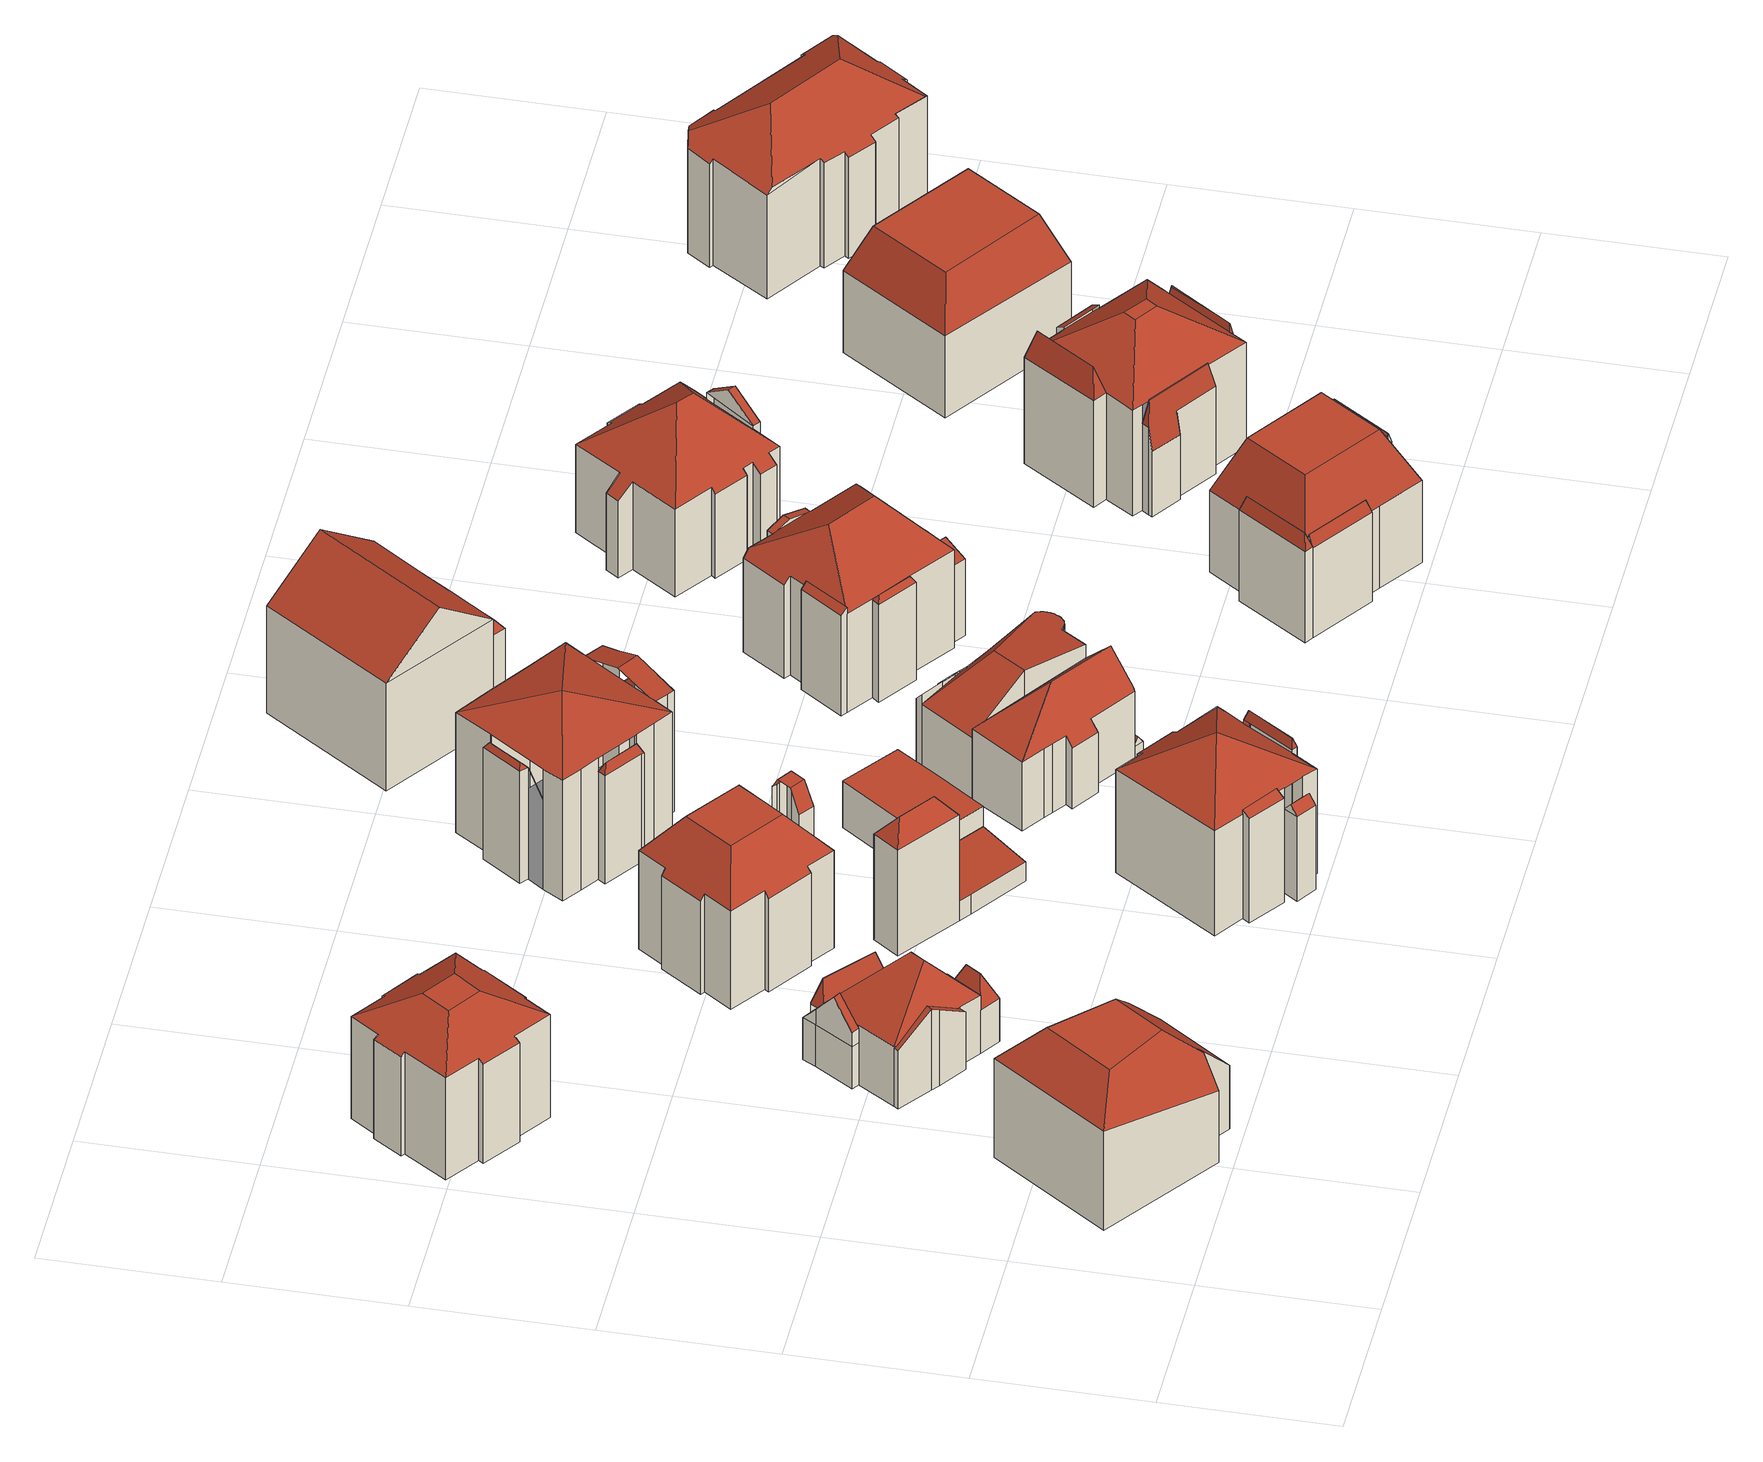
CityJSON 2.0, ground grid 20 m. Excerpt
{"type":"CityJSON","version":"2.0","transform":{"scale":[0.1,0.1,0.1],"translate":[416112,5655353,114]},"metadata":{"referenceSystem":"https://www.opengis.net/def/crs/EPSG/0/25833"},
"CityObjects":{
"building1":{"type":"Building","attributes":{"Dachtyp_tdc":"tdcFreeFormRoof","Gemeindeschluessel":14612000,"Dachneigung":45.67,"QualitaetDacherkennung":39,"Geometrietyp2DReferenz":"3000","measuredHeight":17.4,"function":"31001_9998","roofType":"5000"},"geometry":[{"type":"Solid","lod":"2","boundaries":[[[[0,1,2,3]],[[1,4,5,2]],[[4,6,7,5]],[[6,8,9,7]],[[8,10,11,9]],[[10,12,13,11]],[[12,14,15,13]],[[14,0,3,15]],[[8,16,17,18,14,12,10]],[[0,18,17,19,1]],[[19,20,4,1]],[[16,8,6,4,20]],[[17,16,20,19]],[[0,14,18]],[[3,2,5,7,9,11,13,15]]]],"semantics":{"surfaces":[{"type":"WallSurface"},{"type":"RoofSurface"},{"type":"GroundSurface"}],"values":[[0,0,0,0,0,0,0,0,1,1,1,1,1,0,2]]}}]},
"building2":{"type":"Building","attributes":{"Dachtyp_tdc":"tdcCutTentRoof","Gemeindeschluessel":14612000,"Dachneigung":30.9,"QualitaetDacherkennung":57,"Geometrietyp2DReferenz":"3000","measuredHeight":16.85,"function":"31001_9998","roofType":"9999"},"geometry":[{"type":"Solid","lod":"2","boundaries":[[[[21,22,23,24]],[[22,25,26,23]],[[25,27,28,26]],[[27,29,30,28]],[[29,31,32,30]],[[31,33,34,32]],[[33,35,36,34]],[[35,37,38,36]],[[37,39,40,38]],[[39,41,42,40]],[[41,43,44,42]],[[43,45,46,44]],[[45,47,48,46]],[[47,49,50,48]],[[49,51,52,50]],[[51,53,54,52]],[[53,55,56,54]],[[55,57,58,56]],[[57,59,60,58]],[[59,61,62,60]],[[61,63,64,62]],[[63,65,66,64]],[[65,67,68,66]],[[67,21,24,68]],[[35,33,31,29,27,25,69,70]],[[45,43,41,39,37,35,70,71]],[[63,61,59,57,55,53,51,49,47,45,71,72]],[[25,22,21,67,65,63,72,69]],[[72,71,70,69]],[[24,23,26,28,30,32,34,36,38,40,42,44,46,48,50,52,54,56,58,60,62,64,66,68]]]],"semantics":{"surfaces":[{"type":"WallSurface"},{"type":"RoofSurface"},{"type":"GroundSurface"}],"values":[[0,0,0,0,0,0,0,0,0,0,0,0,0,0,0,0,0,0,0,0,0,0,0,0,1,1,1,1,1,2]]}}]},
"building3":{"type":"Building","attributes":{"Gemeindeschluessel":14612000,"Geometrietyp2DReferenz":"3000","function":"31001_9998","roofType":"9999"},"children":["building3-1","building3-2","building3-3","building3-4","building3-5"]},
"building3-1":{"type":"BuildingPart","attributes":{"Dachtyp_tdc":"tdcGableRoof","Dachneigung":32.87,"QualitaetDacherkennung":40,"Geometrietyp2DReferenz":"3000","measuredHeight":10.8,"roofType":"3100"},"parents":["building3"],"geometry":[{"type":"MultiSurface","lod":"2","boundaries":[[[73,74,75,76]],[[74,77,78,75]],[[77,79,80,78]],[[81,82,83,84]],[[82,73,76,83]],[[85,86,79,77,74]],[[74,73,82,81,87,85]],[[76,75,78,80,88,84,83]]],"semantics":{"surfaces":[{"type":"WallSurface"},{"type":"RoofSurface"},{"type":"GroundSurface"}],"values":[0,0,0,0,0,1,1,2]}}]},
"building3-2":{"type":"BuildingPart","attributes":{"Dachtyp_tdc":"tdcFreeFormRoof","Dachneigung":66.42,"QualitaetDacherkennung":14,"Geometrietyp2DReferenz":"3000","measuredHeight":9.11,"roofType":"5000"},"parents":["building3"],"geometry":[{"type":"MultiSurface","lod":"2","boundaries":[[[89,90,91,92]],[[90,93,94,91]],[[95,89,92,96]],[[97,93,90]],[[98,97,90,89]],[[89,95,99,98]],[[99,93,97,98]],[[99,95,93]],[[92,91,94,96]]],"semantics":{"surfaces":[{"type":"WallSurface"},{"type":"RoofSurface"},{"type":"GroundSurface"}],"values":[0,0,0,1,1,1,1,0,2]}}]},
"building3-3":{"type":"BuildingPart","attributes":{"Dachtyp_tdc":"tdcGableRoof","Dachneigung":49.88,"QualitaetDacherkennung":50,"Geometrietyp2DReferenz":"3000","measuredHeight":10.79,"roofType":"3100"},"parents":["building3"],"geometry":[{"type":"MultiSurface","lod":"2","boundaries":[[[100,101,102,103]],[[101,104,105,102]],[[104,106,107,105]],[[108,100,103,109]],[[110,111,112,113,114,104,115,116]],[[101,115,104]],[[100,117,116,115,101]],[[104,114,106]],[[108,118,117,100]],[[103,102,105,107,119,109]],[[118,120,110,116,117]]],"semantics":{"surfaces":[{"type":"WallSurface"},{"type":"RoofSurface"},{"type":"GroundSurface"}],"values":[0,0,0,0,1,0,0,0,0,2,1]}}]},
"building3-4":{"type":"BuildingPart","attributes":{"Dachtyp_tdc":"tdcHipRoof","Dachneigung":28.2,"QualitaetDacherkennung":52,"Geometrietyp2DReferenz":"3000","measuredHeight":12.55,"roofType":"3200"},"parents":["building3"],"geometry":[{"type":"MultiSurface","lod":"2","boundaries":[[[121,122,81,84,94,93]],[[123,124,118,108,109,80,79]],[[125,126,127,128,129]],[[126,130,131,127]],[[130,132,133,131]],[[132,134,95,96,133]],[[126,125,112,135]],[[123,86,136,87,122,121,137]],[[112,111,120,124,123,137,135]],[[121,134,132,130,126,135,137]],[[96,94,84,88,80,109,119,128,127,131,133]]],"semantics":{"surfaces":[{"type":"WallSurface"},{"type":"RoofSurface"},{"type":"GroundSurface"}],"values":[0,0,0,0,0,0,1,1,1,1,2]}}]},
"building3-5":{"type":"BuildingPart","attributes":{"Dachtyp_tdc":"tdcFreeFormRoof","Dachneigung":74.59,"QualitaetDacherkennung":16,"Geometrietyp2DReferenz":"3000","measuredHeight":10.37,"roofType":"5000"},"parents":["building3"],"geometry":[{"type":"MultiSurface","lod":"2","boundaries":[[[138,139,140,107,106,114]],[[139,141,142,140]],[[141,129,128,142]],[[143,129,141]],[[141,144,145,146,143]],[[145,138,113,147,146]],[[143,146,147,129]],[[139,144,141]],[[138,145,144,139]],[[107,140,142,128,119]]],"semantics":{"surfaces":[{"type":"WallSurface"},{"type":"RoofSurface"},{"type":"GroundSurface"}],"values":[0,0,0,1,1,1,1,0,0,2]}}]},
"building4":{"type":"Building","attributes":{"Gemeindeschluessel":14612000,"Geometrietyp2DReferenz":"3000","function":"31001_9998","roofType":"9999"},"children":["building4-1","building4-2"]},
"building4-1":{"type":"BuildingPart","attributes":{"Dachtyp_tdc":"tdcCutGableRoof","Dachneigung":63.65,"QualitaetDacherkennung":37,"Geometrietyp2DReferenz":"3000","measuredHeight":17.75,"roofType":"9999"},"parents":["building4"],"geometry":[{"type":"MultiSurface","lod":"2","boundaries":[[[148,149,150]],[[148,151,149]],[[151,152,153,149]],[[152,154,155,153]],[[154,156,157,155]],[[156,158,159,157]],[[158,160,161,159]],[[160,162,163,161]],[[162,164,165,166,163]],[[158,156,154,152,151,148,167]],[[168,164,162,160]],[[167,168,160,158]],[[149,153,155,157,159,161,163,166,169,170]]],"semantics":{"surfaces":[{"type":"WallSurface"},{"type":"RoofSurface"},{"type":"GroundSurface"}],"values":[0,0,0,0,0,0,0,0,0,1,1,1,2]}}]},
"building4-2":{"type":"BuildingPart","attributes":{"Dachtyp_tdc":"tdcCutTentRoof","Dachneigung":49.56,"QualitaetDacherkennung":60,"Geometrietyp2DReferenz":"3000","measuredHeight":17.71,"roofType":"9999"},"parents":["building4"],"geometry":[{"type":"MultiSurface","lod":"2","boundaries":[[[171,172,173,174]],[[172,175,176,173]],[[175,177,178,176]],[[177,179,180,178]],[[179,181,182,180]],[[181,183,184,182]],[[183,185,186,184]],[[185,187,188,186]],[[187,189,190,188]],[[189,191,192,190]],[[191,193,194,192]],[[193,195,196,194]],[[195,197,198,196]],[[197,199,200,198]],[[199,201,202,200]],[[201,203,204,202]],[[203,150,149,204]],[[165,205,206,166]],[[205,207,208,206]],[[207,209,210,208]],[[209,211,212,210]],[[211,171,174,212]],[[185,183,181,179,177,175,213,214]],[[195,193,191,189,187,185,214,215]],[[207,205,165,216,217,150,203,201,199,197,195,215,218]],[[175,172,171,211,209,207,218,213]],[[218,215,214,213]],[[174,173,176,178,180,182,184,186,188,190,192,194,196,198,200,202,204,149,170,169,166,206,208,210,212]]],"semantics":{"surfaces":[{"type":"WallSurface"},{"type":"RoofSurface"},{"type":"GroundSurface"}],"values":[0,0,0,0,0,0,0,0,0,0,0,0,0,0,0,0,0,0,0,0,0,0,1,1,1,1,1,2]}}]},
"building5":{"type":"Building","attributes":{"Gemeindeschluessel":14612000,"Geometrietyp2DReferenz":"3000","function":"31001_9998","roofType":"9999"},"children":["building5-1","building5-2"]},
"building5-1":{"type":"BuildingPart","attributes":{"Dachtyp_tdc":"tdcFreeFormRoof","Dachneigung":52.79,"QualitaetDacherkennung":4,"Geometrietyp2DReferenz":"3000","measuredHeight":16.65,"roofType":"5000"},"parents":["building5"],"geometry":[{"type":"MultiSurface","lod":"2","boundaries":[[[219,220,221,222]],[[220,223,224,225,221]],[[226,227,228]],[[226,229,230,227]],[[229,219,222,230]],[[226,223,220,231]],[[220,219,232,231]],[[219,229,232]],[[229,226,231,232]],[[222,221,225,227,230]]],"semantics":{"surfaces":[{"type":"WallSurface"},{"type":"RoofSurface"},{"type":"GroundSurface"}],"values":[0,0,0,0,0,1,1,1,1,2]}}]},
"building5-2":{"type":"BuildingPart","attributes":{"Dachtyp_tdc":"tdcPolyFlatRoof","Dachneigung":8.21,"QualitaetDacherkennung":56,"Geometrietyp2DReferenz":"3000","measuredHeight":3.59,"roofType":"2100"},"parents":["building5"],"geometry":[{"type":"MultiSurface","lod":"2","boundaries":[[[224,233,234,225]],[[233,235,236,234]],[[235,237,238,236]],[[237,239,240,238]],[[239,241,242,240]],[[241,228,227,242]],[[241,239,237,235,233,224,228]],[[227,225,234,236,238,240,242]]],"semantics":{"surfaces":[{"type":"WallSurface"},{"type":"RoofSurface"},{"type":"GroundSurface"}],"values":[0,0,0,0,0,0,1,2]}}]},
"building6":{"type":"Building","attributes":{"Gemeindeschluessel":14612000,"Geometrietyp2DReferenz":"3000","function":"31001_9998","roofType":"9999"},"children":["building6-1","building6-2","building6-3","building6-4"]},
"building6-1":{"type":"BuildingPart","attributes":{"Dachtyp_tdc":"tdcFreeFormRoof","Dachneigung":49.91,"QualitaetDacherkennung":9,"Geometrietyp2DReferenz":"3000","measuredHeight":12.35,"roofType":"5000"},"parents":["building6"],"geometry":[{"type":"MultiSurface","lod":"2","boundaries":[[[243,244,245,246]],[[244,247,248,245]],[[247,249,250,248]],[[251,249,247]],[[252,251,247,244]],[[252,244,243]],[[251,252,243,249]],[[246,245,248,250]]],"semantics":{"surfaces":[{"type":"WallSurface"},{"type":"RoofSurface"},{"type":"GroundSurface"}],"values":[0,0,0,0,1,0,1,2]}}]},
"building6-2":{"type":"BuildingPart","attributes":{"Dachtyp_tdc":"tdcFreeFormRoof","Dachneigung":72.25,"QualitaetDacherkennung":29,"Geometrietyp2DReferenz":"3000","measuredHeight":15.57,"roofType":"5000"},"parents":["building6"],"geometry":[{"type":"MultiSurface","lod":"2","boundaries":[[[253,254,255,256]],[[254,257,258,255]],[[257,259,260,258]],[[259,261,262,260]],[[261,263,262]],[[264,265,266,267]],[[265,253,256,266]],[[268,261,269,270]],[[261,259,269]],[[259,257,270,269]],[[257,254,253]],[[257,253,265,264,271,268,270]],[[256,255,258,260,262,272,267,266]]],"semantics":{"surfaces":[{"type":"WallSurface"},{"type":"RoofSurface"},{"type":"GroundSurface"}],"values":[0,0,0,0,0,0,0,1,1,1,1,1,2]}}]},
"building6-3":{"type":"BuildingPart","attributes":{"Dachtyp_tdc":"tdcTentRoof","Dachneigung":34.18,"QualitaetDacherkennung":60,"Geometrietyp2DReferenz":"3000","measuredHeight":18.84,"roofType":"3500"},"parents":["building6"],"geometry":[{"type":"MultiSurface","lod":"2","boundaries":[[[273,274,275,276]],[[274,277,278,275]],[[277,279,280,278]],[[279,281,282,280]],[[281,283,267,282]],[[283,264,267]],[[263,284,285,262]],[[284,286,246,285]],[[286,287,243,246]],[[288,289,250,249]],[[289,290,291,250]],[[290,292,293,291]],[[294,295,296,297]],[[295,298,299,296]],[[298,273,276,299]],[[281,279,277,274,273,298,300]],[[284,263,301,271,283,281,300]],[[295,294,292,290,289,288,287,286,284,300]],[[298,295,300]],[[276,275,278,280,282,267,272,262,285,246,250,291,293,297,296,299]]],"semantics":{"surfaces":[{"type":"WallSurface"},{"type":"RoofSurface"},{"type":"GroundSurface"}],"values":[0,0,0,0,0,0,0,0,0,0,0,0,0,0,0,1,1,1,1,2]}}]},
"building6-4":{"type":"BuildingPart","attributes":{"Dachtyp_tdc":"tdcPolyFlatRoof","Dachneigung":30.14,"QualitaetDacherkennung":30,"Geometrietyp2DReferenz":"3000","measuredHeight":14.61,"roofType":"2100"},"parents":["building6"],"geometry":[{"type":"MultiSurface","lod":"2","boundaries":[[[302,303,297,304]],[[303,294,297]],[[305,306,307,293,292]],[[306,302,304,307]],[[306,305,303,302]],[[304,297,293,307]]],"semantics":{"surfaces":[{"type":"WallSurface"},{"type":"RoofSurface"},{"type":"GroundSurface"}],"values":[0,0,0,0,1,2]}}]},
"building7":{"type":"Building","attributes":{"Dachtyp_tdc":"tdcPolyFlatRoof","Gemeindeschluessel":14612000,"Dachneigung":0,"QualitaetDacherkennung":74,"Geometrietyp2DReferenz":"3000","measuredHeight":6.34,"function":"31001_9998","roofType":"1000"},"geometry":[{"type":"Solid","lod":"2","boundaries":[[[[308,309,310,311,312]],[[238,236,313,314,315]],[[312,311,236,238]],[[311,310,313,236]],[[310,309,314,313]],[[309,308,315,314]],[[308,312,238,315]]]],"semantics":{"surfaces":[{"type":"RoofSurface"},{"type":"GroundSurface"},{"type":"WallSurface"}],"values":[[0,1,2,2,2,2,2]]}}]},
"building8":{"type":"Building","attributes":{"Gemeindeschluessel":14612000,"Geometrietyp2DReferenz":"3000","function":"31001_9998","roofType":"9999"},"children":["building8-1","building8-2","building8-3","building8-4","building8-5"]},
"building8-1":{"type":"BuildingPart","attributes":{"Dachtyp_tdc":"tdcGableRoof","Dachneigung":13.91,"QualitaetDacherkennung":26,"Geometrietyp2DReferenz":"3000","measuredHeight":17.72,"roofType":"3100"},"parents":["building8"],"geometry":[{"type":"MultiSurface","lod":"2","boundaries":[[[316,317,318,319]],[[317,320,321,318]],[[322,323,324,325]],[[323,326,327,324]],[[326,328,327]],[[329,330,331]],[[329,316,319,330]],[[332,326,323,322,333,334]],[[334,335,320,317,316,329,332]],[[319,318,321,336,325,324,327,337,338,330]]],"semantics":{"surfaces":[{"type":"WallSurface"},{"type":"RoofSurface"},{"type":"GroundSurface"}],"values":[0,0,0,0,0,0,0,1,1,2]}}]},
"building8-2":{"type":"BuildingPart","attributes":{"Dachtyp_tdc":"tdcFreeFormRoof","Dachneigung":65.56,"QualitaetDacherkennung":14,"Geometrietyp2DReferenz":"3000","measuredHeight":15.74,"roofType":"5000"},"parents":["building8"],"geometry":[{"type":"MultiSurface","lod":"2","boundaries":[[[339,340,341,342]],[[340,343,344,341]],[[343,345,346,344]],[[347,339,342,348]],[[349,345,343]],[[343,340,339,350,349]],[[350,339,347]],[[349,350,347,345]],[[342,341,344,346,348]]],"semantics":{"surfaces":[{"type":"WallSurface"},{"type":"RoofSurface"},{"type":"GroundSurface"}],"values":[0,0,0,0,1,1,1,1,2]}}]},
"building8-3":{"type":"BuildingPart","attributes":{"Dachtyp_tdc":"tdcTentRoof","Dachneigung":18.69,"QualitaetDacherkennung":48,"Geometrietyp2DReferenz":"3000","measuredHeight":19.29,"roofType":"3500"},"parents":["building8"],"geometry":[{"type":"MultiSurface","lod":"2","boundaries":[[[351,352,325,353]],[[352,322,325]],[[354,321,320]],[[354,355,356,321]],[[355,357,358,356]],[[357,359,347,348,358]],[[360,361,362,346,345]],[[361,363,364,362]],[[363,365,366,364]],[[365,367,368,366]],[[369,370,371]],[[369,372,373,370]],[[372,374,375,373]],[[374,376,377,375]],[[376,351,353,377]],[[355,354,335,378,333,352,351,379]],[[363,361,360,359,357,355,379]],[[372,369,367,365,363,379]],[[351,376,374,372,379]],[[353,325,336,321,356,358,348,346,362,364,366,380,370,373,375,377]]],"semantics":{"surfaces":[{"type":"WallSurface"},{"type":"RoofSurface"},{"type":"GroundSurface"}],"values":[0,0,0,0,0,0,0,0,0,0,0,0,0,0,0,1,1,1,1,2]}}]},
"building8-4":{"type":"BuildingPart","attributes":{"Dachtyp_tdc":"tdcGableRoof","Dachneigung":26.83,"QualitaetDacherkennung":9,"Geometrietyp2DReferenz":"3000","measuredHeight":14.69,"roofType":"3100"},"parents":["building8"],"geometry":[{"type":"MultiSurface","lod":"2","boundaries":[[[328,381,382,327]],[[381,383,384,382]],[[383,385,386,384]],[[385,387,388,386]],[[387,389,390,388]],[[389,331,330,390]],[[385,383,381,328,391,392]],[[392,331,389,387,385]],[[330,338,337,327,382,384,386,388,390]]],"semantics":{"surfaces":[{"type":"WallSurface"},{"type":"RoofSurface"},{"type":"GroundSurface"}],"values":[0,0,0,0,0,0,1,1,2]}}]},
"building8-5":{"type":"BuildingPart","attributes":{"Dachtyp_tdc":"tdcFreeFormRoof","Dachneigung":51.7,"QualitaetDacherkennung":11,"Geometrietyp2DReferenz":"3000","measuredHeight":15.75,"roofType":"5000"},"parents":["building8"],"geometry":[{"type":"MultiSurface","lod":"2","boundaries":[[[393,394,395,380]],[[394,396,397,395]],[[396,371,370,397]],[[371,396,398]],[[396,394,399,398]],[[394,393,368,393,399]],[[393,371,398,399]],[[380,395,397,370,380,366]]],"semantics":{"surfaces":[{"type":"WallSurface"},{"type":"RoofSurface"},{"type":"GroundSurface"}],"values":[0,0,0,1,1,1,1,2]}}]},
"building9":{"type":"Building","attributes":{"Gemeindeschluessel":14612000,"Geometrietyp2DReferenz":"3000","function":"31001_9998","roofType":"9999"},"children":["building9-1","building9-2"]},
"building9-1":{"type":"BuildingPart","attributes":{"Dachtyp_tdc":"tdcHipAndGableRoof","Dachneigung":48.52,"QualitaetDacherkennung":35,"Geometrietyp2DReferenz":"3000","measuredHeight":13.43,"roofType":"5000"},"parents":["building9"],"geometry":[{"type":"MultiSurface","lod":"2","boundaries":[[[400,401,402,403,404]],[[401,405,406,402]],[[405,407,408,406]],[[407,409,410,408]],[[409,411,412,410]],[[411,413,414,412]],[[413,415,416,414]],[[415,417,418,416]],[[417,419,420,418]],[[419,421,422,420]],[[421,423,424,425,422]],[[419,417,426]],[[417,415,413,411,409,407,405,401,400,423,426]],[[423,421,419,426]],[[403,402,406,408,410,412,414,416,418,420,422,425]]],"semantics":{"surfaces":[{"type":"WallSurface"},{"type":"RoofSurface"},{"type":"GroundSurface"}],"values":[0,0,0,0,0,0,0,0,0,0,0,1,1,1,2]}}]},
"building9-2":{"type":"BuildingPart","attributes":{"Dachtyp_tdc":"tdcFreeFormRoof","Dachneigung":53.61,"QualitaetDacherkennung":28,"Geometrietyp2DReferenz":"3000","measuredHeight":2.67,"roofType":"5000"},"parents":["building9"],"geometry":[{"type":"MultiSurface","lod":"2","boundaries":[[[427,428,429,430]],[[428,431,432,429]],[[431,404,403,432]],[[433,404,431]],[[434,433,431,428]],[[434,428,427]],[[433,434,427,424,404]],[[430,429,432,403,425]]],"semantics":{"surfaces":[{"type":"WallSurface"},{"type":"RoofSurface"},{"type":"GroundSurface"}],"values":[0,0,0,0,1,0,1,2]}}]},
"building10":{"type":"Building","attributes":{"Gemeindeschluessel":14612000,"Geometrietyp2DReferenz":"3000","function":"31001_9998","roofType":"9999"},"children":["building10-1","building10-2"]},
"building10-1":{"type":"BuildingPart","attributes":{"Dachtyp_tdc":"tdcPolyFlatRoof","Dachneigung":46.77,"QualitaetDacherkennung":35,"Geometrietyp2DReferenz":"3000","measuredHeight":9.66,"roofType":"2100"},"parents":["building10"],"geometry":[{"type":"MultiSurface","lod":"2","boundaries":[[[435,436,437,438]],[[436,439,440,437]],[[439,441,442,440]],[[441,443,444,442]],[[445,435,438,446,447]],[[445,443,441,439,436,435]],[[438,437,440,442,444,446]]],"semantics":{"surfaces":[{"type":"WallSurface"},{"type":"RoofSurface"},{"type":"GroundSurface"}],"values":[0,0,0,0,0,1,2]}}]},
"building10-2":{"type":"BuildingPart","attributes":{"Dachtyp_tdc":"tdcHipAndGableRoof","Dachneigung":10.17,"QualitaetDacherkennung":38,"Geometrietyp2DReferenz":"3000","measuredHeight":13.05,"roofType":"5000"},"parents":["building10"],"geometry":[{"type":"MultiSurface","lod":"2","boundaries":[[[448,449,450,451]],[[449,452,453,450]],[[452,454,455,453]],[[454,456,457,455]],[[456,458,459,457]],[[458,460,461,459]],[[460,462,463,461]],[[462,464,465,463]],[[464,466,467,465]],[[466,468,469,467]],[[468,470,471,469]],[[470,472,473,471]],[[472,474,475,473]],[[474,476,422,475]],[[476,477,478,422]],[[477,479,420,478]],[[479,447,446,420]],[[443,480,481,444]],[[480,482,483,481]],[[482,484,485,483]],[[484,486,487,485]],[[486,448,451,487]],[[482,480,443,447,488]],[[447,479,477,488]],[[477,476,474,472,470,468,466,464,462,460,458,456,454,452,449,448,486,484,482,488]],[[451,450,453,455,457,459,461,463,465,467,469,471,473,475,422,478,420,446,444,481,483,485,487]]],"semantics":{"surfaces":[{"type":"WallSurface"},{"type":"RoofSurface"},{"type":"GroundSurface"}],"values":[0,0,0,0,0,0,0,0,0,0,0,0,0,0,0,0,0,0,0,0,0,0,1,1,1,2]}}]},
"building11":{"type":"Building","attributes":{"Dachtyp_tdc":"tdcGableRoof","Gemeindeschluessel":14612000,"Dachneigung":27.93,"QualitaetDacherkennung":76,"Geometrietyp2DReferenz":"3000","measuredHeight":3.68,"function":"31001_9998","roofType":"3100"},"geometry":[{"type":"Solid","lod":"2","boundaries":[[[[489,490,491,492]],[[490,493,494,491]],[[493,495,496,494]],[[495,489,492,496]],[[493,490,497]],[[489,495,498]],[[490,489,498,497]],[[495,493,497,498]],[[492,491,494,496]]]],"semantics":{"surfaces":[{"type":"WallSurface"},{"type":"RoofSurface"},{"type":"GroundSurface"}],"values":[[0,0,0,0,0,0,1,1,2]]}}]},
"building12":{"type":"Building","attributes":{"Gemeindeschluessel":14612000,"Geometrietyp2DReferenz":"3000","function":"31001_9998","roofType":"9999"},"children":["building12-1","building12-2","building12-3"]},
"building12-1":{"type":"BuildingPart","attributes":{"Dachtyp_tdc":"tdcPolyFlatRoof","Dachneigung":0,"QualitaetDacherkennung":47,"Geometrietyp2DReferenz":"3000","measuredHeight":12.2,"roofType":"1000"},"parents":["building12"],"geometry":[{"type":"MultiSurface","lod":"2","boundaries":[[[499,500,501,502]],[[500,503,504,501]],[[503,505,506,504]],[[505,503,500,499]],[[502,501,504,506]]],"semantics":{"surfaces":[{"type":"WallSurface"},{"type":"RoofSurface"},{"type":"GroundSurface"}],"values":[0,0,0,1,2]}}]},
"building12-2":{"type":"BuildingPart","attributes":{"Dachtyp_tdc":"tdcFreeFormRoof","Dachneigung":37.3,"QualitaetDacherkennung":11,"Geometrietyp2DReferenz":"3000","measuredHeight":20.24,"roofType":"5000"},"parents":["building12"],"geometry":[{"type":"MultiSurface","lod":"2","boundaries":[[[507,508,509,510,506,505]],[[511,512,513,514,515]],[[512,516,517,513]],[[516,518,499,502,517]],[[519,511,508,507,518,520]],[[516,512,519,520]],[[511,519,512]],[[516,520,518]],[[502,506,510,514,513,517]]],"semantics":{"surfaces":[{"type":"WallSurface"},{"type":"RoofSurface"},{"type":"GroundSurface"}],"values":[0,0,0,0,1,1,0,0,2]}}]},
"building12-3":{"type":"BuildingPart","attributes":{"Dachtyp_tdc":"tdcFreeFormRoof","Dachneigung":55.04,"QualitaetDacherkennung":18,"Geometrietyp2DReferenz":"3000","measuredHeight":13.33,"roofType":"5000"},"parents":["building12"],"geometry":[{"type":"MultiSurface","lod":"2","boundaries":[[[509,521,522,510]],[[521,523,524,522]],[[523,515,514,524]],[[525,515,523]],[[526,525,523,521]],[[526,521,509]],[[525,526,509,515]],[[510,522,524,514]]],"semantics":{"surfaces":[{"type":"WallSurface"},{"type":"RoofSurface"},{"type":"GroundSurface"}],"values":[0,0,0,1,1,0,1,2]}}]},
"building13":{"type":"Building","attributes":{"Gemeindeschluessel":14612000,"Geometrietyp2DReferenz":"3000","function":"31001_9998","roofType":"9999"},"children":["building13-1","building13-2","building13-3","building13-4","building13-5","building13-6"]},
"building13-1":{"type":"BuildingPart","attributes":{"Dachtyp_tdc":"tdcHipRoof","Dachneigung":33.46,"QualitaetDacherkennung":69,"Geometrietyp2DReferenz":"3000","measuredHeight":18.3,"roofType":"3200"},"parents":["building13"],"geometry":[{"type":"MultiSurface","lod":"2","boundaries":[[[527,528,529,530,531]],[[532,533,534,535]],[[533,536,537,534]],[[536,538,539,537]],[[538,540,541,539]],[[540,542,543,541]],[[542,544,543]],[[545,546,547]],[[545,548,549,546]],[[548,550,551,549]],[[550,552,551]],[[553,554,555,556,557,558]],[[559,560,561]],[[559,562,563,560]],[[562,564,565,563]],[[564,566,567,568,565]],[[562,559,569,554,553,570,550,548,571]],[[540,538,536,533,532,528,572]],[[548,545,573,574,542,540,572,571]],[[528,527,566,564,562,571,572]],[[530,529,535,534,537,539,541,543,546,549,551,575,557,556,576,560,563,565,568]]],"semantics":{"surfaces":[{"type":"WallSurface"},{"type":"RoofSurface"},{"type":"GroundSurface"}],"values":[0,0,0,0,0,0,0,0,0,0,0,0,0,0,0,0,1,1,1,1,2]}}]},
"building13-2":{"type":"BuildingPart","attributes":{"Dachtyp_tdc":"tdcGableRoof","Dachneigung":13.31,"QualitaetDacherkennung":27,"Geometrietyp2DReferenz":"3000","measuredHeight":14.14,"roofType":"3100"},"parents":["building13"],"geometry":[{"type":"MultiSurface","lod":"2","boundaries":[[[544,577,578,543]],[[577,579,580,578]],[[579,547,546,580]],[[579,577,581]],[[577,544,574,582,581]],[[547,579,581,582,573]],[[543,578,580,546]]],"semantics":{"surfaces":[{"type":"WallSurface"},{"type":"RoofSurface"},{"type":"GroundSurface"}],"values":[0,0,0,0,1,1,2]}}]},
"building13-3":{"type":"BuildingPart","attributes":{"Dachtyp_tdc":"tdcPolyFlatRoof","Dachneigung":41.93,"QualitaetDacherkennung":42,"Geometrietyp2DReferenz":"3000","measuredHeight":14.16,"roofType":"2100"},"parents":["building13"],"geometry":[{"type":"MultiSurface","lod":"2","boundaries":[[[583,584,532,535,585]],[[586,587,588,529,528]],[[587,583,585,588]],[[587,586,584,583]],[[585,535,529,588]]],"semantics":{"surfaces":[{"type":"WallSurface"},{"type":"RoofSurface"},{"type":"GroundSurface"}],"values":[0,0,0,1,2]}}]},
"building13-4":{"type":"BuildingPart","attributes":{"Dachtyp_tdc":"tdcFreeFormRoof","Dachneigung":44.24,"QualitaetDacherkennung":16,"Geometrietyp2DReferenz":"3000","measuredHeight":11.37,"roofType":"5000"},"parents":["building13"],"geometry":[{"type":"MultiSurface","lod":"2","boundaries":[[[552,589,590,551]],[[589,591,592,590]],[[593,594,558,591]],[[595,593,591,589]],[[595,589,552]],[[593,595,552,594]],[[551,590,592,557,575]]],"semantics":{"surfaces":[{"type":"WallSurface"},{"type":"RoofSurface"},{"type":"GroundSurface"}],"values":[0,0,1,1,1,1,2]}}]},
"building13-5":{"type":"BuildingPart","attributes":{"Dachtyp_tdc":"tdcGableRoof","Dachneigung":25.02,"QualitaetDacherkennung":15,"Geometrietyp2DReferenz":"3000","measuredHeight":11.66,"roofType":"3100"},"parents":["building13"],"geometry":[{"type":"MultiSurface","lod":"2","boundaries":[[[596,561,560,597]],[[598,596,597,599]],[[596,598,600]],[[561,596,600,601]],[[598,555,602,601,600]],[[597,560,576,556,599]]],"semantics":{"surfaces":[{"type":"WallSurface"},{"type":"RoofSurface"},{"type":"GroundSurface"}],"values":[0,0,0,1,1,2]}}]},
"building13-6":{"type":"BuildingPart","attributes":{"Dachtyp_tdc":"tdcFreeFormRoof","Dachneigung":53.11,"QualitaetDacherkennung":40,"Geometrietyp2DReferenz":"3000","measuredHeight":13.89,"roofType":"5000"},"parents":["building13"],"geometry":[{"type":"MultiSurface","lod":"2","boundaries":[[[603,604,605,606]],[[604,607,608,605]],[[567,603,606,568]],[[609,607,604]],[[610,609,604,603]],[[610,603,567]],[[609,610,567,607]],[[606,605,608,568]]],"semantics":{"surfaces":[{"type":"WallSurface"},{"type":"RoofSurface"},{"type":"GroundSurface"}],"values":[0,0,0,1,1,1,1,2]}}]},
"building14":{"type":"Building","attributes":{"Gemeindeschluessel":14612000,"Geometrietyp2DReferenz":"3000","function":"31001_9998","roofType":"9999"},"children":["building14-1","building14-2","building14-3","building14-4"]},
"building14-1":{"type":"BuildingPart","attributes":{"Dachtyp_tdc":"tdcFreeFormRoof","Dachneigung":67.28,"QualitaetDacherkennung":37,"Geometrietyp2DReferenz":"3000","measuredHeight":13.62,"roofType":"5000"},"parents":["building14"],"geometry":[{"type":"MultiSurface","lod":"2","boundaries":[[[611,612,613,614,615]],[[612,616,617,613]],[[616,618,619,617]],[[618,620,621,619]],[[620,622,623,624,621]],[[620,618,616,625]],[[616,612,611,626,625]],[[626,622,620,625]],[[614,613,617,619,621,624,627]]],"semantics":{"surfaces":[{"type":"WallSurface"},{"type":"RoofSurface"},{"type":"GroundSurface"}],"values":[0,0,0,0,0,1,1,1,2]}}]},
"building14-2":{"type":"BuildingPart","attributes":{"Dachtyp_tdc":"tdcFreeFormRoof","Dachneigung":73.53,"QualitaetDacherkennung":33,"Geometrietyp2DReferenz":"3000","measuredHeight":14.1,"roofType":"5000"},"parents":["building14"],"geometry":[{"type":"MultiSurface","lod":"2","boundaries":[[[628,629,630,631,632]],[[629,633,634,630]],[[633,635,636,637,634]],[[638,635,633]],[[639,638,633,629]],[[639,629,628]],[[638,639,628,635]],[[631,630,634,637,640]]],"semantics":{"surfaces":[{"type":"WallSurface"},{"type":"RoofSurface"},{"type":"GroundSurface"}],"values":[0,0,0,1,1,1,1,2]}}]},
"building14-3":{"type":"BuildingPart","attributes":{"Dachtyp_tdc":"tdcCutTentRoof","Dachneigung":68.07,"QualitaetDacherkennung":33,"Geometrietyp2DReferenz":"3000","measuredHeight":18.22,"roofType":"9999"},"parents":["building14"],"geometry":[{"type":"MultiSurface","lod":"2","boundaries":[[[641,623,642,643,644]],[[645,646,647,641,644,648]],[[649,636,645,648,650]],[[648,644,643,650]],[[651,652,614,627,624,653,654,655,640,637,656]],[[657,658,652,651]],[[658,615,614,652]],[[623,641,653,624]],[[641,647,654,653]],[[647,646,655,654]],[[636,649,656,637]],[[649,657,651,656]],[[642,615,658,657,649,650,643]]],"semantics":{"surfaces":[{"type":"RoofSurface"},{"type":"GroundSurface"},{"type":"WallSurface"}],"values":[0,0,0,0,1,2,2,2,2,2,2,2,0]}}]},
"building14-4":{"type":"BuildingPart","attributes":{"Dachtyp_tdc":"tdcFreeFormRoof","Dachneigung":70.45,"QualitaetDacherkennung":34,"Geometrietyp2DReferenz":"3000","measuredHeight":13.53,"roofType":"5000"},"parents":["building14"],"geometry":[{"type":"MultiSurface","lod":"2","boundaries":[[[659,660,661,655,646]],[[660,632,631,661]],[[662,663,632]],[[664,662,632,660]],[[664,660,659]],[[662,664,659,663]],[[655,661,631,640]]],"semantics":{"surfaces":[{"type":"WallSurface"},{"type":"RoofSurface"},{"type":"GroundSurface"}],"values":[0,0,0,1,1,1,2]}}]},
"building15":{"type":"Building","attributes":{"Gemeindeschluessel":14612000,"Geometrietyp2DReferenz":"3000","function":"31001_9998","roofType":"9999"},"children":["building15-1","building15-2"]},
"building15-1":{"type":"BuildingPart","attributes":{"Dachtyp_tdc":"tdcFreeFormRoof","Dachneigung":37.36,"QualitaetDacherkennung":55,"Geometrietyp2DReferenz":"3000","measuredHeight":17.57,"roofType":"5000"},"parents":["building15"],"geometry":[{"type":"MultiSurface","lod":"2","boundaries":[[[665,666,667,668]],[[666,669,670,667]],[[669,671,672,670]],[[671,673,674,672]],[[673,675,676,674]],[[675,677,678,676]],[[677,679,680,678]],[[679,681,682,680]],[[681,683,684,682]],[[683,685,686,684]],[[685,687,688,686]],[[687,689,690,688]],[[689,691,692,690]],[[691,693,694,692]],[[693,695,696,694]],[[695,697,698,696]],[[697,699,700,698]],[[699,701,702,700]],[[701,703,704,702]],[[703,705,706,704]],[[705,707,708,706]],[[707,709,708]],[[710,711,712]],[[711,713,714,712]],[[713,715,716,714]],[[715,717,718,716]],[[713,711,710,709,707,705,703,701,699,697,719]],[[697,695,693,691,689,687,720,719]],[[687,685,683,681,679,677,720]],[[677,675,673,671,669,666,665,717,715,713,719,720]],[[668,667,670,672,674,676,678,680,682,684,686,688,690,692,694,696,698,700,702,704,706,708,712,714,716,718]],[[717,665,668,718]]],"semantics":{"surfaces":[{"type":"WallSurface"},{"type":"RoofSurface"},{"type":"GroundSurface"}],"values":[0,0,0,0,0,0,0,0,0,0,0,0,0,0,0,0,0,0,0,0,0,0,0,0,0,0,1,1,1,1,2,0]}}]},
"building15-2":{"type":"BuildingPart","attributes":{"Dachtyp_tdc":"tdcGableRoof","Dachneigung":35.73,"QualitaetDacherkennung":47,"Geometrietyp2DReferenz":"3000","measuredHeight":14.96,"roofType":"3100"},"parents":["building15"],"geometry":[{"type":"MultiSurface","lod":"2","boundaries":[[[721,722,723,708,709]],[[722,724,725,723]],[[724,726,710,712,725]],[[724,722,727]],[[721,726,728]],[[722,721,728,727]],[[726,724,727,728]],[[708,723,725,712]]],"semantics":{"surfaces":[{"type":"WallSurface"},{"type":"RoofSurface"},{"type":"GroundSurface"}],"values":[0,0,0,0,0,1,1,2]}}]},
"building16":{"type":"Building","attributes":{"Gemeindeschluessel":14612000,"Geometrietyp2DReferenz":"3000","function":"31001_9998","roofType":"9999"},"children":["building16-1","building16-2","building16-3","building16-4","building16-5"]},
"building16-1":{"type":"BuildingPart","attributes":{"Dachtyp_tdc":"tdcCutTentRoof","Dachneigung":36.03,"QualitaetDacherkennung":57,"Geometrietyp2DReferenz":"3000","measuredHeight":19.02,"roofType":"9999"},"parents":["building16"],"geometry":[{"type":"MultiSurface","lod":"2","boundaries":[[[729,730,731,732]],[[730,733,731]],[[734,735,736,737]],[[738,739,740,741]],[[739,742,743,744,740]],[[745,746,747]],[[745,748,749,746]],[[748,750,751,752,749]],[[753,729,732,754,755]],[[734,756,733,730,729,757,758]],[[739,738,735,734,758,759]],[[748,745,760,742,739,759,761]],[[729,753,750,748,761,757]],[[761,759,758,757]],[[732,731,762,737,736,741,740,744,763,746,749,752,754]]],"semantics":{"surfaces":[{"type":"WallSurface"},{"type":"RoofSurface"},{"type":"GroundSurface"}],"values":[0,0,0,0,0,0,0,0,0,1,1,1,1,1,2]}}]},
"building16-2":{"type":"BuildingPart","attributes":{"Dachtyp_tdc":"tdcFreeFormRoof","Dachneigung":74.73,"QualitaetDacherkennung":14,"Geometrietyp2DReferenz":"3000","measuredHeight":17.76,"roofType":"5000"},"parents":["building16"],"geometry":[{"type":"MultiSurface","lod":"2","boundaries":[[[730,764,765,731,733]],[[764,766,767,765]],[[766,768,756,762,767]],[[769,768,766]],[[770,769,766,764]],[[770,764,730]],[[769,770,730,768]],[[731,765,767,762]]],"semantics":{"surfaces":[{"type":"WallSurface"},{"type":"RoofSurface"},{"type":"GroundSurface"}],"values":[0,0,0,1,1,1,1,2]}}]},
"building16-3":{"type":"BuildingPart","attributes":{"Dachtyp_tdc":"tdcFreeFormRoof","Dachneigung":80.88,"QualitaetDacherkennung":33,"Geometrietyp2DReferenz":"3000","measuredHeight":14.64,"roofType":"5000"},"parents":["building16"],"geometry":[{"type":"MultiSurface","lod":"2","boundaries":[[[771,772,773,774]],[[772,775,776,773]],[[775,777,778,776]],[[777,779,780,778]],[[779,781,782,780]],[[781,783,784,782]],[[783,785,786,784]],[[785,747,746,786]],[[743,771,774,744]],[[747,785,787]],[[785,783,781,779,777,775,772,771,788,787]],[[771,743,789,788]],[[789,747,787,788]],[[774,773,776,778,780,782,784,786,746,763,744]]],"semantics":{"surfaces":[{"type":"WallSurface"},{"type":"RoofSurface"},{"type":"GroundSurface"}],"values":[0,0,0,0,0,0,0,0,0,1,1,1,1,2]}}]},
"building16-4":{"type":"BuildingPart","attributes":{"Dachtyp_tdc":"tdcFreeFormRoof","Dachneigung":80.95,"QualitaetDacherkennung":21,"Geometrietyp2DReferenz":"3000","measuredHeight":14.91,"roofType":"5000"},"parents":["building16"],"geometry":[{"type":"MultiSurface","lod":"2","boundaries":[[[790,791,792,793]],[[791,794,795,792]],[[794,755,754,795]],[[751,796,797,752]],[[796,798,799,797]],[[798,790,793,799]],[[751,755,800,801]],[[755,794,800]],[[794,791,790,798,796,801,800]],[[796,751,801]],[[793,792,795,754,752,797,799]]],"semantics":{"surfaces":[{"type":"WallSurface"},{"type":"RoofSurface"},{"type":"GroundSurface"}],"values":[0,0,0,0,0,0,1,1,1,1,2]}}]},
"building16-5":{"type":"BuildingPart","attributes":{"Dachtyp_tdc":"tdcPolyFlatRoof","Dachneigung":29.66,"QualitaetDacherkennung":21,"Geometrietyp2DReferenz":"3000","measuredHeight":14.48,"roofType":"2100"},"parents":["building16"],"geometry":[{"type":"MultiSurface","lod":"2","boundaries":[[[802,736,735]],[[802,803,804,736]],[[803,805,806,804]],[[805,807,738,741,806]],[[807,805,803,802]],[[736,804,806,741]]],"semantics":{"surfaces":[{"type":"WallSurface"},{"type":"RoofSurface"},{"type":"GroundSurface"}],"values":[0,0,0,0,1,2]}}]},
"building17":{"type":"Building","attributes":{"Dachtyp_tdc":"tdcCutTentRoof","Gemeindeschluessel":14612000,"Dachneigung":0.058,"QualitaetDacherkennung":71,"Geometrietyp2DReferenz":"3000","measuredHeight":16.97,"function":"31001_9998","roofType":"9999"},"geometry":[{"type":"Solid","lod":"2","boundaries":[[[[808,809,810,811]],[[809,812,813,810]],[[814,812,815,816]],[[808,814,816,817]],[[809,808,817,818]],[[812,809,818,815]],[[818,817,816,815]],[[813,819,811,810]],[[812,814,819,813]],[[814,808,811,819]]]],"semantics":{"surfaces":[{"type":"WallSurface"},{"type":"RoofSurface"},{"type":"GroundSurface"}],"values":[[0,0,1,1,1,1,1,2,0,0]]}}]},
"building18":{"type":"Building","attributes":{"Dachtyp_tdc":"tdcFreeFormRoof","Gemeindeschluessel":14612000,"Dachneigung":31.81,"QualitaetDacherkennung":45,"Geometrietyp2DReferenz":"3000","measuredHeight":18.68,"function":"31001_9998","roofType":"5000"},"geometry":[{"type":"Solid","lod":"2","boundaries":[[[[820,821,822,823]],[[821,824,825,822]],[[824,826,827,825]],[[828,829,830,831,832,826,833]],[[834,835,836,837,838,839,840,841]],[[820,842,843,844,845,846,837,836,828,833,824,821]],[[835,847,848,849,850,851,852,829,828,836]],[[852,830,829]],[[834,847,835]],[[846,838,837]],[[826,824,833]],[[827,853,854,855,856,857,858,859,860,861,862,863,864,865,866,867,868,869,870,871,823,822,825]],[[826,832,853,827]],[[832,831,854,853]],[[831,830,855,854]],[[830,852,856,855]],[[852,851,857,856]],[[851,850,858,857]],[[850,849,859,858]],[[849,848,860,859]],[[848,847,861,860]],[[847,834,862,861]],[[834,841,863,862]],[[841,840,864,863]],[[840,839,865,864]],[[839,838,866,865]],[[838,846,867,866]],[[846,845,868,867]],[[845,844,869,868]],[[844,843,870,869]],[[843,842,871,870]],[[842,820,823,871]]]],"semantics":{"surfaces":[{"type":"WallSurface"},{"type":"RoofSurface"},{"type":"GroundSurface"}],"values":[[0,0,0,1,1,1,1,0,0,0,0,2,0,0,0,0,0,0,0,0,0,0,0,0,0,0,0,0,0,0,0,0]]}}]}
},
"vertices":[
[192,14,110],[56,109,147],[56,109,14],[192,14,14],[152,246,147],[152,246,14],[288,150,110],[288,150,14],[272,127,147],[272,127,14],[310,100,99],[310,100,14],[249,14,99],[249,14,14],[211,40,147],[211,40,14],[226,131,188],[185,73,188],[206,33,147],[108,113,188],[164,192,188],
[43,770,140],[47,776,144],[47,776,7],[43,770,7],[8,803,144],[8,803,7],[42,854,144],[42,854,7],[38,857,140],[38,857,7],[61,891,140],[61,891,7],[65,887,144],[65,887,7],[89,921,144],[89,921,7],[130,893,144],[130,893,7],[133,897,141],[133,897,7],[175,868,142],[175,868,7],[172,864,145],[172,864,7],[214,835,145],[214,835,7],[211,831,145],[211,831,7],[194,805,145],[194,805,7],[192,802,145],[192,802,7],[194,800,143],[194,800,7],[158,748,143],[158,748,7],[155,749,145],[155,749,7],[152,745,145],[152,745,7],[136,722,145],[136,722,7],[133,717,145],[133,717,7],[90,746,145],[90,746,7],[86,740,140],[86,740,7],[81,815,175],[104,848,175],[142,821,176],[119,789,176],
[264,328,111],[256,334,117],[256,334,9],[264,328,9],[218,362,87],[218,362,9],[221,367,87],[221,367,9],[302,313,85],[297,306,86],[297,306,9],[302,313,9],[261,340,117],[224,364,89],[299,315,88],[261,340,9],
[377,322,67],[350,281,67],[350,281,9],[377,322,9],[326,296,67],[326,296,9],[354,338,67],[354,338,9],[346,301,100],[357,318,101],[353,338,68],
[241,416,65],[270,461,65],[270,461,9],[241,416,9],[279,477,65],[279,477,9],[287,470,65],[287,470,9],[249,411,65],[249,411,9],[264,434,117],[276,454,89],[277,454,89],[281,461,78],[287,470,66],[270,461,86],[255,439,117],[241,416,84],[249,411,85],[277,454,9],[251,414,89],
[326,296,87],[302,313,88],[221,367,89],[249,411,89],[353,403,87],[383,383,86],[383,383,9],[353,403,9],[353,403,78],[379,378,86],[379,378,9],[353,338,87],[353,338,9],[354,338,87],[324,370,135],[261,340,89],[313,354,135],
[287,470,78],[321,443,78],[321,443,9],[362,416,78],[362,416,9],[351,414,107],[321,443,86],[287,470,80],[290,457,113],[277,454,78],
[524,560,169],[524,560,7],[524,560,138],[524,560,170],[528,556,169],[528,556,7],[532,554,169],[532,554,7],[541,548,170],[541,548,7],[536,542,184],[536,542,7],[525,526,184],[525,526,7],[517,514,156],[517,514,7],[500,526,156],[500,526,138],[500,526,7],[519,553,184],[508,537,184],[508,537,7],[519,553,7],
[385,535,132],[388,540,139],[388,540,7],[385,535,7],[348,568,139],[348,568,7],[371,601,139],[371,601,7],[366,604,132],[366,604,7],[400,653,132],[400,653,7],[405,650,139],[405,650,7],[428,683,139],[428,683,7],[468,656,139],[468,656,7],[470,660,132],[470,660,7],[521,625,131],[521,625,7],[518,621,138],[518,621,7],[550,599,138],[550,599,7],[541,585,138],[541,585,7],[533,573,138],[533,573,7],[530,569,138],[530,569,7],[528,566,138],[528,566,7],[475,490,138],[475,490,7],[471,483,138],[471,483,7],[439,505,138],[439,505,7],[436,500,132],[436,500,7],[400,579,184],[439,635,184],[502,591,184],[508,537,138],[519,553,138],[463,536,184],
[494,445,148],[565,395,148],[565,395,6],[494,445,6],[560,388,148],[560,388,37],[560,388,6],[543,364,148],[543,364,6],[543,364,32],[472,415,148],[472,415,6],[539,390,172],[498,419,172],
[573,379,37],[573,379,6],[594,408,42],[594,408,6],[659,362,42],[659,362,6],[622,309,32],[622,309,6],[557,354,32],[557,354,6],
[678,24,121],[667,8,121],[667,8,8],[678,24,8],[644,23,121],[644,23,8],[655,39,121],[655,39,8],[649,31,132],[672,16,132],
[771,100,130],[767,94,130],[767,94,8],[771,100,8],[762,98,152],[762,98,8],[721,39,152],[721,39,8],[715,43,152],[715,43,8],[715,43,148],[772,127,61],[784,119,60],[784,119,8],[772,127,8],[755,103,152],[720,44,164],[756,98,164],[756,104,146],[755,103,8],
[686,197,146],[692,204,139],[692,204,8],[686,197,8],[734,175,140],[734,175,8],[729,169,145],[729,169,8],[778,136,146],[778,136,8],[772,127,146],[694,12,148],[694,12,8],[678,24,149],[678,24,148],[655,39,148],[655,39,149],[645,46,149],[645,46,8],[645,45,148],[645,45,8],[604,73,148],[570,96,149],[570,96,8],[604,73,8],[653,219,146],[653,219,8],[673,115,197],[755,103,146],
[598,65,148],[604,73,154],[598,65,8],[645,45,155],[639,36,148],[639,36,8],
[700,419,69],[734,469,69],[671,515,69],[594,408,69],[659,362,69],[671,515,6],[734,469,6],[700,419,6],
[664,694,167],[656,699,167],[656,699,4],[664,694,4],[641,710,167],[641,710,4],[702,799,165],[725,783,165],[725,783,4],[702,799,4],[710,762,173],[710,762,4],[710,762,128],[679,715,173],[679,715,4],[679,715,124],[696,740,181],[695,789,169],[672,756,181],[645,716,169],[672,756,4],[696,740,4],[685,725,4],
[577,708,149],[575,710,149],[575,710,4],[577,708,4],[531,740,149],[531,740,4],[537,749,149],[537,749,4],[583,717,149],[583,717,4],[538,741,161],[576,716,161],
[717,821,169],[702,799,169],[717,821,4],[641,710,169],[626,688,169],[626,688,4],[604,703,168],[604,703,4],[583,717,168],[537,749,167],[516,763,166],[516,763,4],[494,778,166],[494,778,4],[509,802,165],[509,802,4],[509,802,166],[509,802,124],[555,868,166],[555,868,4],[555,868,154],[584,911,165],[584,911,4],[627,882,167],[627,882,4],[673,850,168],[673,850,4],[672,756,169],[604,801,197],[523,821,4],
[723,754,128],[723,754,4],[719,748,131],[719,748,4],[697,717,150],[697,717,4],[694,712,138],[694,712,4],[691,707,123],[691,707,4],[696,740,141],[685,725,150],
[523,821,154],[514,828,154],[514,828,4],[546,874,154],[546,874,4],[547,867,161],[521,829,161],
[842,239,104],[840,237,101],[840,237,8],[842,239,8],[842,239,24],[786,273,101],[786,273,8],[780,264,89],[780,264,8],[748,285,89],[748,285,8],[754,293,100],[754,293,8],[738,304,100],[738,304,8],[728,311,100],[728,311,8],[701,329,100],[701,329,8],[742,391,103],[742,391,8],[881,298,104],[881,298,8],[860,267,142],[860,267,24],[860,267,8],[788,316,142],
[862,270,24],[874,261,24],[874,261,8],[862,270,8],[854,231,24],[854,231,8],[848,235,34],[868,265,34],
[791,461,94],[825,440,93],[825,440,8],[791,461,8],[830,446,85],[830,446,8],[851,432,85],[851,432,8],[841,417,104],[841,417,8],[786,454,104],[786,454,8],[786,454,91],
[929,353,120],[929,349,120],[929,349,8],[929,353,8],[929,346,120],[929,346,8],[929,342,119],[929,342,8],[927,339,119],[927,339,8],[926,336,119],[926,336,8],[924,333,119],[924,333,8],[921,331,119],[921,331,8],[918,329,120],[918,329,8],[915,328,120],[915,328,8],[912,327,120],[912,327,8],[908,327,121],[908,327,8],[905,327,121],[905,327,8],[901,328,122],[901,328,8],[881,298,122],[806,348,138],[806,348,8],[742,391,91],[866,400,109],[866,400,8],[924,361,122],[924,361,8],[926,359,121],[926,359,8],[927,356,121],[927,356,8],[832,386,138],
[785,786,29],[717,831,29],[717,831,3],[785,786,3],[741,868,28],[741,868,3],[809,822,28],[809,822,3],[729,849,40],[796,804,40],
[871,1058,124],[884,1049,124],[884,1049,2],[871,1058,2],[843,988,124],[843,988,2],[829,998,124],[829,998,2],
[829,998,146],[806,964,146],[806,964,124],[806,964,2],[768,909,146],[640,997,146],[640,997,2],[768,909,2],[768,909,124],[742,1146,146],[742,1146,2],[871,1058,146],[704,953,205],[807,1102,205],
[820,955,124],[820,955,2],[782,899,124],[782,899,2],[780,911,136],[813,960,136],
[890,528,139],[860,549,139],[860,549,7],[890,528,7],[890,528,138],[895,600,140],[909,620,140],[909,620,7],[895,600,7],[902,625,132],[902,625,7],[937,676,133],[937,676,7],[944,672,142],[944,672,7],[973,651,142],[973,651,7],[973,651,140],[1018,620,142],[1018,620,7],[1018,620,140],[1072,583,142],[1072,583,7],[1068,576,141],[1068,576,7],[1068,576,109],[1052,541,132],[1019,493,131],[1019,493,109],[1019,493,7],[1052,541,7],[1052,541,109],[992,467,139],[992,467,7],[992,467,110],[988,461,139],[988,461,7],[935,498,139],[935,498,7],[934,498,139],[934,498,138],[934,498,7],[1013,497,140],[1046,545,141],[997,548,190],[941,586,190],[1015,623,142],[977,649,142],[1046,545,7],[1013,497,7],
[979,659,140],[979,659,7],[1024,628,140],[1024,628,7],[998,646,148],[993,638,148],
[888,604,141],[895,600,148],[888,604,7],[860,549,148],[853,554,141],[853,554,7],
[1086,563,109],[1086,563,7],[1065,533,109],[1065,533,7],[1062,548,120],[1046,545,109],[1070,561,120],
[1011,454,110],[1011,454,7],[1032,484,109],[1032,484,7],[1027,478,123],[1008,491,123],[1013,497,109],
[928,489,138],[883,520,138],[883,520,7],[928,489,7],[890,529,138],[890,529,7],[891,521,145],[927,496,146],
[1316,137,106],[1326,130,106],[1326,130,5],[1316,137,5],[1316,137,92],[1321,123,127],[1321,123,5],[1272,51,127],[1272,51,5],[1267,54,142],[1267,54,5],[1262,58,127],[1262,58,115],[1262,58,5],[1312,121,142],[1311,130,127],[1311,130,5],
[1083,97,127],[1073,103,127],[1073,103,5],[1083,97,5],[1083,97,125],[1128,185,127],[1128,185,5],[1137,178,127],[1137,178,115],[1137,178,5],[1129,177,146],[1081,105,146],[1089,106,5],
[1230,10,115],[1311,130,114],[1265,125,187],[1217,53,187],[1089,106,115],[1161,57,115],[1179,45,115],[1126,114,187],[1169,225,115],[1175,186,187],[1278,152,5],[1283,159,5],[1230,10,5],[1179,45,5],[1161,57,5],[1169,225,5],[1278,152,115],[1283,159,92],
[1161,57,125],[1155,48,125],[1155,48,5],[1086,101,141],[1089,106,125],[1154,55,141],
[1106,692,110],[1113,702,119],[1113,702,1],[1106,692,1],[1101,710,119],[1101,710,1],[1097,705,114],[1097,705,1],[1059,731,114],[1059,731,1],[1063,736,119],[1063,736,1],[1020,766,119],[1020,766,1],[1056,819,119],[1056,819,1],[1039,831,104],[1039,831,1],[1050,846,104],[1050,846,1],[1067,835,120],[1067,835,1],[1105,890,119],[1105,890,1],[1148,860,119],[1148,860,1],[1153,866,114],[1153,866,1],[1191,840,114],[1191,840,1],[1187,834,119],[1187,834,1],[1230,804,119],[1230,804,1],[1224,796,120],[1224,796,1],[1232,790,109],[1232,790,1],[1218,770,109],[1218,770,1],[1210,775,119],[1210,775,1],[1207,771,120],[1207,771,1],[1207,771,119],[1167,713,119],[1167,713,120],[1167,713,1],[1145,680,119],[1145,680,1],[1132,689,119],[1132,689,1],[1125,679,110],[1125,679,1],[1144,772,177],[1125,786,177],
[1207,771,128],[1215,765,128],[1215,765,1],[1175,707,124],[1175,707,1],[1167,713,124],[1196,738,151],[1188,744,151],
[1241,322,150],[1263,355,151],[1263,355,8],[1241,322,8],[1263,355,150],[1323,444,150],[1359,420,150],[1359,420,8],[1323,444,8],[1403,391,149],[1461,352,148],[1461,352,8],[1403,391,8],[1447,330,148],[1447,330,122],[1447,330,8],[1392,249,148],[1392,249,8],[1392,249,122],[1379,229,148],[1379,229,8],[1333,260,149],[1333,260,125],[1333,260,8],[1252,314,150],[1252,314,8],[1252,314,125],[1320,440,150],[1331,338,198],[1341,352,198],[1368,333,198],[1447,331,148],[1359,320,198],[1320,440,8],[1447,331,8],
[1247,365,151],[1247,365,8],[1304,451,151],[1304,451,8],[1320,440,151],[1307,438,186],[1260,368,186],
[1455,325,122],[1458,323,102],[1458,323,8],[1455,325,8],[1448,307,102],[1448,307,8],[1445,309,122],[1445,309,8],[1410,258,122],[1410,258,8],[1413,257,106],[1413,257,8],[1403,242,106],[1403,242,8],[1401,243,122],[1401,243,8],[1399,251,154],[1448,323,155],[1447,331,122],
[1278,279,95],[1244,302,96],[1244,302,8],[1278,279,8],[1246,306,125],[1246,306,8],[1328,251,125],[1328,251,8],[1280,283,125],[1280,283,8],[1254,307,157],[1326,259,157],
[1359,420,153],[1365,429,147],[1365,429,8],[1409,400,147],[1409,400,8],[1403,391,153],
[1604,572,112],[1518,445,112],[1518,445,6],[1604,572,6],[1365,548,116],[1365,548,6],[1451,675,116],[1396,554,176],[1457,644,176],[1571,566,176],[1512,478,176],[1451,675,6],
[1609,706,146],[1585,723,147],[1585,723,6],[1609,706,6],[1588,728,150],[1588,728,6],[1522,771,145],[1522,771,6],[1615,787,193],[1598,871,156],[1581,868,147],[1562,841,145],[1566,838,149],[1529,767,151],[1761,703,149],[1791,751,152],[1703,730,193],[1715,641,148],[1717,640,147],[1738,671,148],[1744,667,143],[1765,700,145],[1606,701,142],[1638,679,141],[1642,685,146],[1676,662,146],[1678,666,149],[1795,757,148],[1756,783,148],[1753,778,152],[1644,851,151],[1646,854,149],[1616,874,148],[1566,838,6],[1562,841,6],[1581,868,6],[1616,874,6],[1646,854,6],[1644,851,6],[1753,778,6],[1756,783,6],[1795,757,6],[1761,703,6],[1765,700,6],[1744,667,6],[1738,671,6],[1717,640,6],[1678,666,6],[1676,662,6],[1642,685,6],[1638,679,6],[1606,701,6]
]}
